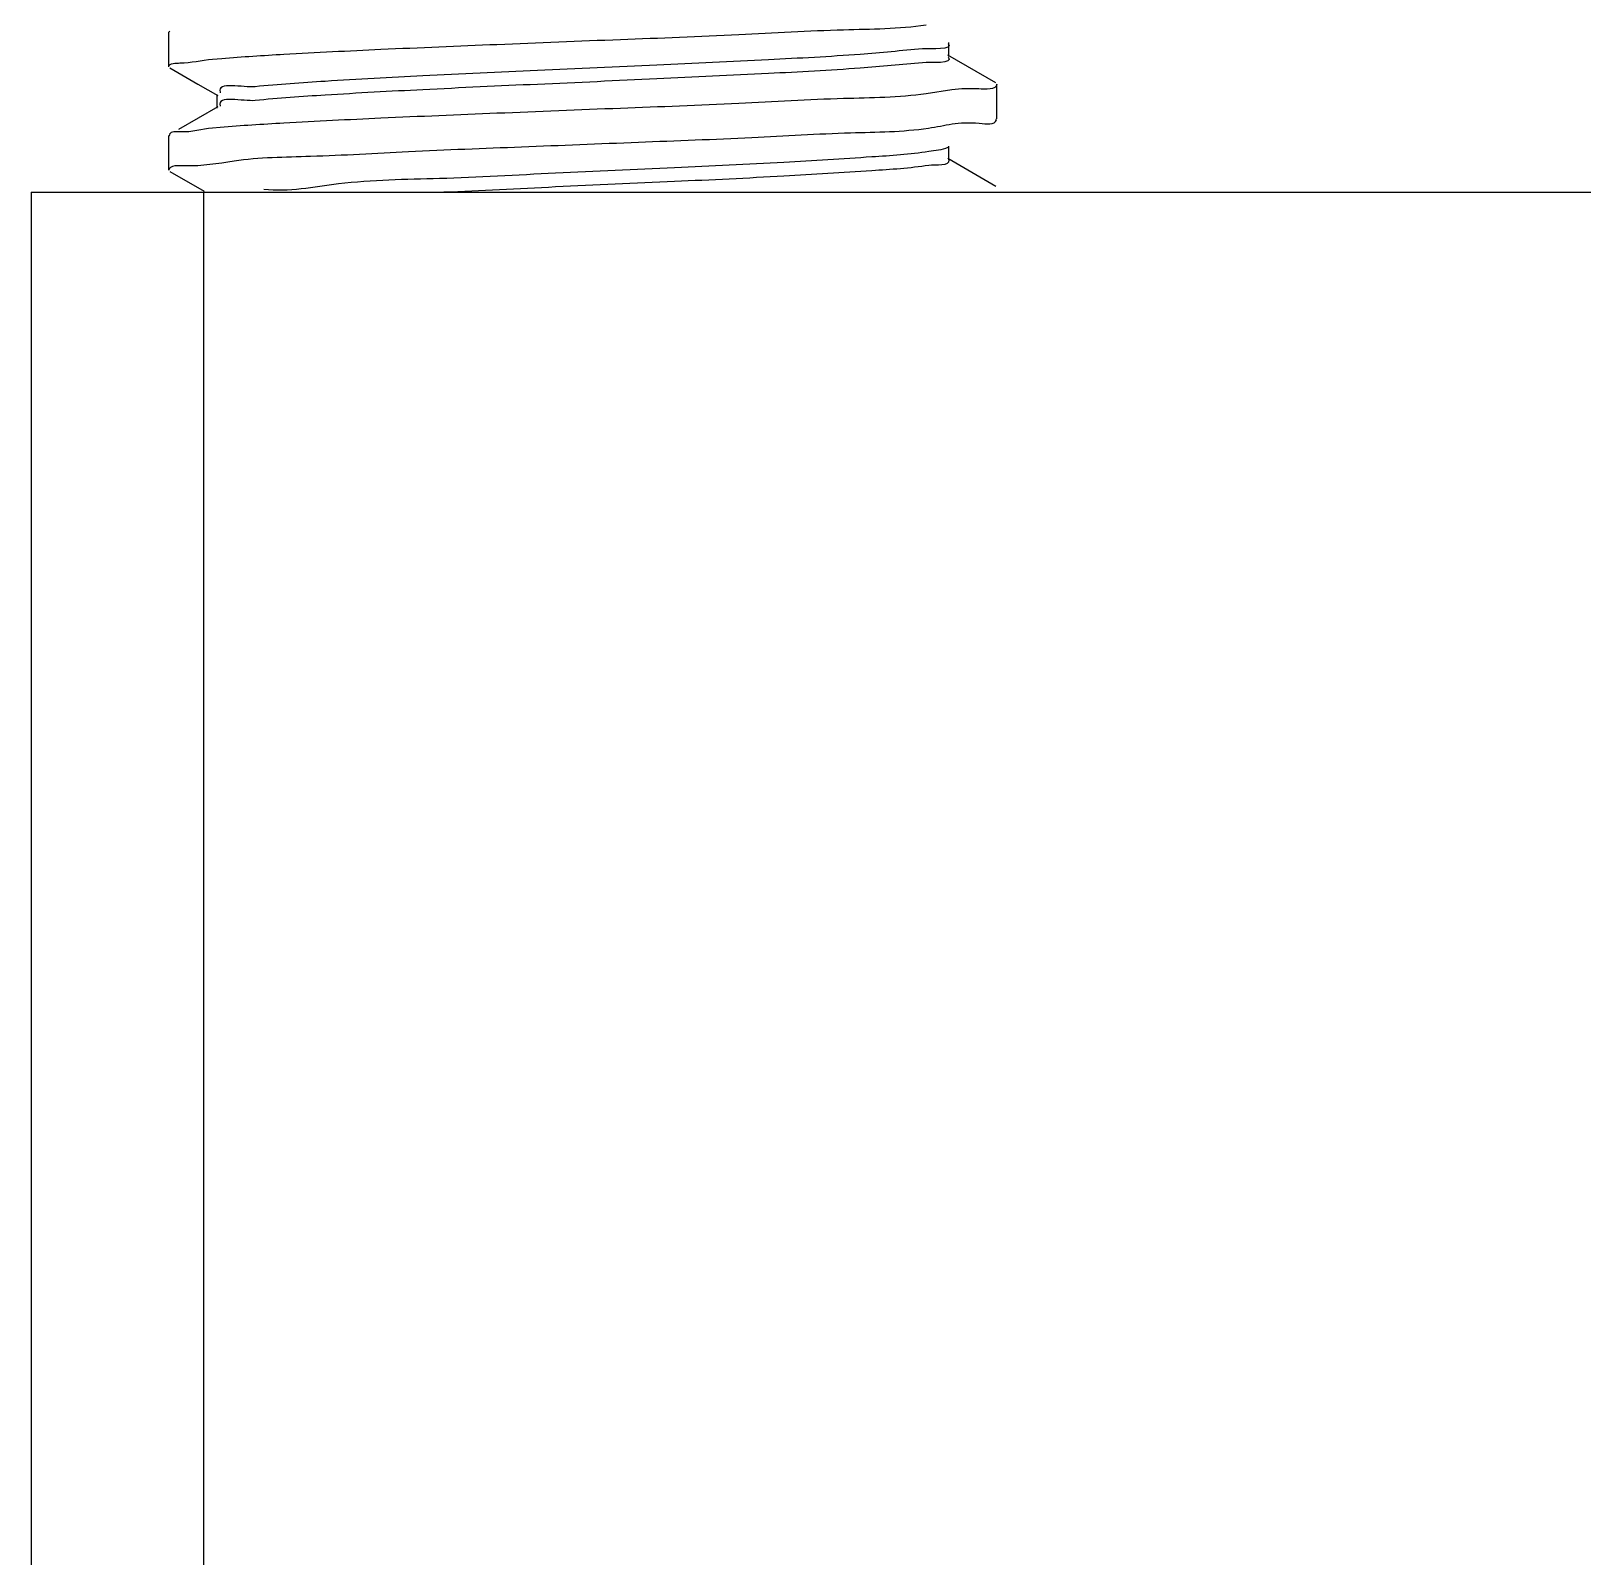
# Model space of a CAD drawing. Extents: x 1635833 to 4277885, y 16914845 to 35313750.
# Drawn here: x 2209538.6 to 2209669.4, y 17885168 to 17885296.6 of the extents above; entities that cross this region are included whole.
import ezdxf

# ---------------------------------------------------------------- set-up
doc = ezdxf.new("R2010")
doc.units = 0
doc.header["$LTSCALE"] = 1000
doc.header["$MEASUREMENT"] = 0
doc.layers.add('02___PRT_ALL_AXES', color=7, linetype='Continuous')

# ---------------------------------------------------------------- blocks, each defined once
blk = doc.blocks.new('抗震大样1')
at = {"color": 133, "linetype": 'Continuous'}
for p, q in [((2274.636346202344, -407.2551105120219), (2274.518388000317, -407.3915863442235)), ((2368.461458018515, -410.2994798680302), (2368.461458018515, -408.6378264238592)), ((2279.74890642846, -410.6289697899483), (2280.867082503159, -410.5329755269922)), ((2374.099636197556, -413.4863109118305), (2368.328203757294, -410.1452389203478)), ((2274.636397464201, -411.6822254408617), (2278.008923432324, -413.6345100454055)), ((2278.008923432324, -413.6345100454055), (2280.407731038053, -415.0232402281836)), ((2280.274524339009, -414.8690268250648), (2280.274524339009, -416.5306802680716)), ((2368.830129651353, -414.3131695550401), (2365.715703406837, -414.7983305291273)), ((2280.407778643072, -416.3764393215533), (2275.683763256762, -419.1113197775558)), ((2374.099584935233, -417.9134258420672), (2374.217594399583, -417.7769203488715)), ((2274.636346202344, -419.7175113128033), (2274.518388000317, -419.8539871454705)), ((2280.673703473527, -418.85731963953), (2279.74890642846, -418.9372369877528)), ((2368.461458018515, -422.7618806690443), (2368.461458018515, -421.1002272246405)), ((2274.636397464201, -424.144626241643), (2278.746655356605, -426.5240024272352)), ((2374.099636197556, -425.9487117128447), (2368.328203757294, -422.6076397211291))]:
    blk.add_line(p, q, dxfattribs=at)
at = {"color": 2, "linetype": 'Continuous'}
for p, q in [((2257.901853601448, -426.6520565391984), (2257.901853601448, -3085.297560543753)), ((2257.901853601448, -426.6520565391984), (2631.773877603002, -426.6520565391984)), ((2278.672521600034, -426.6520565391984), (2278.672521600034, -3085.297560543753))]:
    blk.add_line(p, q, dxfattribs=at)
at = {"color": 133, "linetype": 'Continuous'}
for points, start_tangent, end_tangent in [([(2280.867082503159, -410.5329755295534), (2288.360910291318, -410.0310495980084), (2300.055403337348, -409.4406388294883), (2314.026846008841, -408.8445906559937), (2328.891177031212, -408.2499000071548), (2343.162319798954, -407.6633617221378), (2355.778498354834, -407.0780218292493), (2365.715703406837, -406.4900633343495)], (0.9966067328934684, 0.08231050936185011), (0.9891374307524744, 0.1469936838248298)), ([(2368.393126425799, -408.7437903941609), (2365.268306541257, -409.3973056140821)], (0.5967744134960189, -0.8024090598918253), (-0.9964270279789754, -0.08445814296434836)), ([(2274.518388001248, -411.5457199481316), (2275.843434197828, -411.0873794688378)], (0, 1), (0.9997835819294305, 0.0208035887374686)), ([(2275.843434197828, -411.0873794688378), (2279.748906427994, -410.6289697908796)], (0.9997835820809794, 0.02080358145430106), (0.9960427166026357, 0.08887579368332924)), ([(2365.268306541257, -409.3973056140821), (2357.778697525617, -410.0480157842394), (2346.725246989168, -410.6987259141169), (2333.287000492681, -411.3494360435288), (2318.897384249605, -412.0001462278888), (2305.091304799076, -412.6508563575335), (2293.341424151789, -413.3015665397979), (2284.901074571535, -413.9522766694427)], (-0.9964270281559411, -0.08445814087652946), (-0.9949504026145493, -0.1003678052821039)), ([(2365.268306541257, -411.0589590475429), (2357.778697525617, -411.7096692298073), (2346.725246989168, -412.3603793594521), (2333.287000492681, -413.0110894893296), (2318.897384249605, -413.6617996708956), (2305.091304799076, -414.3125098007731), (2293.341424151789, -414.9632199807093), (2284.901074571535, -415.613930110354)], (-0.9964270281559411, -0.08445814087652946), (-0.9949504026145493, -0.1003678052821039)), ([(2368.373810410965, -410.3826729513239), (2368.395174994599, -410.4082489178982), (2365.268306541257, -411.0589590475429)], (0.688435574081865, -0.7252974978162913), (-0.9964270281076438, -0.084458141446334)), ([(2284.901074571535, -413.9522766694427), (2280.670568179805, -414.6029867969919), (2280.701052166987, -414.6841062686872)], (-0.9949504030142662, -0.1003678013196928), (0.3977737354549759, -0.917483545019852)), ([(2284.901074571535, -415.613930110354), (2280.670568179805, -416.2646402402315)], (-0.9949504024379856, -0.1003678070323879), (0.2981289510535792, -0.9545256039225416)), ([(2365.715703406837, -414.7983305309899), (2355.778498354834, -415.3862890258897), (2343.162319798954, -415.9716289308853), (2328.891177031212, -416.5581672037952), (2314.026846008841, -417.152857852634), (2300.055403337348, -417.7489060361404), (2288.360910291318, -418.3393167946488), (2280.673703473993, -418.85731963953)], (-0.9891374306985198, -0.1469936841878968), (-0.9965165650567384, -0.0833950572127599)), ([(2372.048568416853, -414.2100405297242), (2368.830129651818, -414.3131695536431)], (-0.9989817429851964, 0.04511626294651506), (-0.9935130618216313, -0.1137180548101643)), ([(2374.217594399117, -413.6227867447305), (2372.048568416853, -414.2100405297242)], (0, -1), (-0.9989817430050955, 0.04511626250590377)), ([(2280.670568179805, -416.2646402402315), (2280.676865721587, -416.283812021371)], (0.2981281420558702, -0.9545258565980888), (0.3254834945831633, -0.9455477220922971)), ([(2365.985120159108, -418.933132913895), (2372.125750434585, -418.3535555505659), (2374.194582077675, -417.9423163407482)], (0.9892721404939188, 0.1460843319544583), (0.2909618455598598, 0.9567346572735831)), ([(2279.748906427994, -418.9372369891498), (2275.843434197828, -419.3956466673408), (2274.563960051164, -419.6747746644542)], (-0.996042716645502, -0.08887579320292109), (-0.5084035060581823, -0.8611189668261567)), ([(2282.350045636762, -422.8812089380808), (2291.583723571151, -422.3160703040194), (2303.360848605167, -421.7553225448355), (2316.977231950965, -421.1876776313875), (2331.062176645733, -420.6253602707293), (2344.738985063042, -420.0575396935456), (2356.613728579599, -419.4972402041312), (2365.985120159108, -418.933132913895)], (0.9890790371066955, 0.1473860860328813), (0.9892721408916741, 0.1460843292608888)), ([(2366.038633417338, -421.7607984778006), (2359.171444261912, -422.411508617457), (2348.59185254341, -423.0622187876143), (2335.42835849151, -423.7129289272707), (2321.085080987308, -424.3636390571482), (2307.091983853374, -425.0143492287025), (2294.941677795257, -425.6650593685918), (2285.930207456928, -426.3157695427071)], (-0.9880994173296074, -0.1538165838682248), (-0.9929550003736678, 0.1184920555688412)), ([(2368.327441847418, -421.2529065473936), (2366.038633417338, -421.7607984778006)], (-0.8844145955231005, -0.4667020711607252), (-0.9880994177010343, -0.1538165814822222)), ([(2274.518388001248, -424.0081207479816), (2276.516044840682, -423.4447069077287)], (0, 1), (0.9993583348887697, -0.03581785153168219)), ([(2276.516044840682, -423.4447069077287), (2282.350045636762, -422.8812089380808)], (0.999358334818802, -0.03581785348386342), (0.9890790370196844, 0.1473860866167975)), ([(2366.038633417338, -423.4224519187119), (2359.171444261912, -424.0731620467268), (2348.59185254341, -424.7238722308539), (2335.42835849151, -425.3745823602658), (2321.085080987308, -426.0252925022505), (2307.607195246499, -426.6606499089394)], (-0.9880994173433033, -0.153816583780243), (-0.9995233194540475, -0.03087286620257466)), ([(2368.459488459863, -422.7623160628136), (2368.460913078859, -422.7717417471576), (2366.038633417338, -423.4224519187119)], (0.2158525750306765, -0.9764259653719919), (-0.9880994173217319, -0.1538165839188163))]:
    blk.add_spline(points, degree=3, dxfattribs=dict(at, start_tangent=start_tangent, end_tangent=end_tangent))
at = {"layer": '02___PRT_ALL_AXES', "color": 133, "linetype": 'Continuous'}
for p, q in [((2274.518388000317, -411.5457199476659), (2274.518388000317, -407.3915863442235)), ((2374.217594399583, -417.7769203488715), (2374.217594399583, -413.6227867442649)), ((2274.518388000317, -424.0081207484473), (2274.518388000317, -419.8539871454705))]:
    blk.add_line(p, q, dxfattribs=at)

msp = doc.modelspace()

# ---------------------------------------------------------------- block references
at = {"xscale": 0.7, "yscale": 0.7, "zscale": 0.7}
msp.add_blockref('抗震大样1', (2207958.033858371, 17885581.71706331), dxfattribs=at)

doc.saveas('drawing.dxf')
